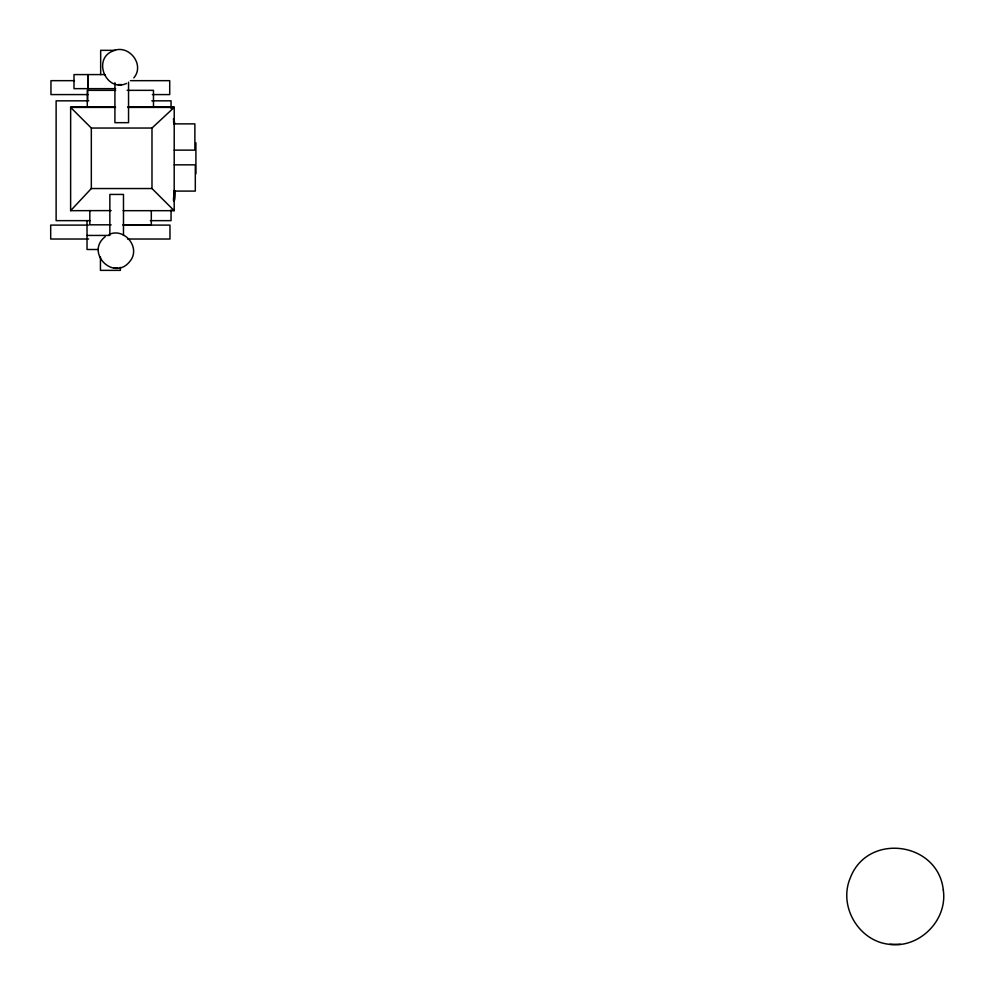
<?xml version="1.0" encoding="UTF-8"?>
<svg xmlns="http://www.w3.org/2000/svg" width="994" height="994" viewBox="0 0 994 994"><rect width="100%" height="100%" fill="white"/><g stroke="black" fill="none" stroke-linecap="round" stroke-linejoin="round"><path stroke-width="1.49" d="M133.817 77.905C145.273 64.461 128.487 43.773 113.105 50.918C91.995 58.82 106.072 92.753 126.573 83.421M111.129 210.604L70.624 210.678L91.324 188.537L91.324 128.04L70.624 107.402L115.453 107.402M105.165 236.734C84.801 252.687 113.912 281.774 129.854 261.41C141.297 247.966 124.523 227.278 109.129 234.422M91.324 128.04L151.983 128.04L174.186 107.402L127.816 107.402M117.963 84.602L121.827 84.602M113.999 268.107L117.864 268.107M889.879 944.3L900.527 944.3M115.366 50.334L100.667 50.334L100.667 74.6M104.942 74.587L74.003 74.587L74.003 88.652L115.639 88.652M74.463 80.663L50.955 80.663L50.955 94.579L88.143 94.579M130.413 80.663L169.713 80.663L169.713 94.579L152.343 94.579M115.702 90.342L87.286 90.342L87.286 107.041M127.17 90.342L153.474 90.342L153.474 107.041M88.739 100.829L56.124 100.829L56.124 220.643L90.106 220.643M151.846 100.829L171.055 100.829L171.055 108.508M115.478 107.041L70.649 107.041L70.624 210.678M127.841 107.041L174.223 107.041L174.186 210.678L123.181 210.678M174.223 123.877L194.874 123.877L194.874 150.131L174.223 150.131M174.223 164.842L195.309 164.842L195.309 191.096L174.223 191.096M91.324 188.537L151.983 188.537L174.186 210.678M150.367 220.643L171.055 220.643L171.055 209.896M111.129 224.818L89.82 224.818L89.82 210.604M123.094 224.818L151.312 224.818L151.312 210.604M88.59 225.104L50.694 225.104L50.694 239.02L88.59 239.02M123.094 225.104L169.974 225.104L169.974 239.02L127.58 239.02M87.025 235.441L108.88 235.441M98.282 249.506L87.025 249.506L87.025 220.643M195.905 142.763L195.905 173.813M173.925 190.513L173.925 193.606A12.363 1.255 90 0 1 173.49 200.776M151.983 128.04L151.983 188.537M128.549 82.167L128.549 122.672L114.919 122.672L114.919 82.713M123.48 235.503L123.48 194.439L109.849 194.439L109.849 235.503M120.361 267.374L120.361 270.368L100.444 270.368L100.444 256.924M88.006 74.587L88.006 88.652M87.845 74.587L87.845 88.652M87.72 88.652L87.72 100.493M173.416 118.808A9.418 0.957 -90 0 1 173.888 124.175M173.478 122.138A9.99 1.006 90 0 1 174.708 123.728M175.205 190.699A9.99 1.006 -90 0 1 174.584 199.918A9.99 1.006 -90 0 1 173.478 197.756M943.306 890.052C947.729 920.307 919.301 948.736 889.058 944.3C858.518 940.97 838.166 906.019 850.342 877.814C867.7 832.152 938.162 841.781 943.306 890.052"/></g></svg>
